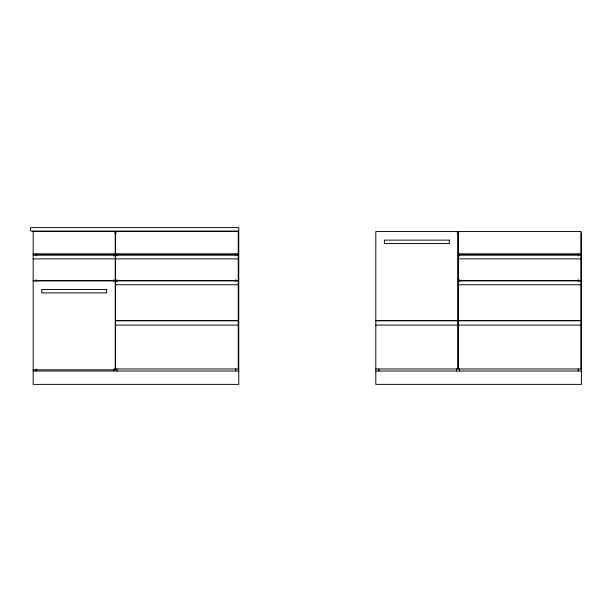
<?xml version="1.0" encoding="UTF-8"?>
<svg xmlns="http://www.w3.org/2000/svg" width="612" height="612" viewBox="0 0 612 612"><rect width="100%" height="100%" fill="white"/><g stroke="black" fill="none" stroke-linecap="round" stroke-linejoin="round"><path stroke-width="0.92" d="M238.757 231.045L30.6 231.045L30.6 227.618L238.757 227.618L238.757 384.382L33.17 384.382L33.17 231.045M33.17 231.558L115.232 231.558L115.232 254.691L33.17 254.691M114.452 233.103L116.364 233.103M457.095 233.103L459.008 233.103M33.17 253.835L115.232 253.835M115.576 253.835L238.244 253.835M458.22 253.835L580.887 253.835M33.17 255.028L115.232 255.028L115.232 280.556L33.17 280.556M33.17 258.884L115.232 258.884M115.576 258.884L238.244 258.884M458.22 258.884L580.887 258.884M33.17 280.9L115.232 280.9L115.232 369.816L33.17 369.816M115.576 284.756L238.244 284.756M458.22 284.756L580.887 284.756M375.814 320.474L457.875 320.474L457.875 231.558L375.814 231.558L375.814 384.382L581.4 384.382L581.4 233.103M375.814 320.818L457.875 320.818L457.875 368.959M115.576 325.102L238.244 325.102M375.814 325.102L457.875 325.102M458.22 325.102L580.887 325.102M114.635 368.959L238.757 368.959M375.814 368.959L581.4 368.959M33.17 371.017L238.757 371.017M375.814 371.017L581.4 371.017M580.887 368.959L580.887 320.818L458.22 320.818L458.22 368.959M578.317 254.003L578.317 255.9M578.317 279.653L578.317 281.558M578.317 368.959L578.317 371.017M459.589 254.003L459.589 255.9M459.589 279.653L459.589 281.558M459.589 368.959L459.589 371.017M456.506 368.959L456.506 371.017M378.897 368.959L378.897 371.017M238.244 368.959L238.244 320.818L115.576 320.818L115.576 368.959M235.674 254.003L235.674 255.9M235.674 279.653L235.674 281.558M235.674 368.959L235.674 371.017M116.946 254.003L116.946 255.9M116.946 279.653L116.946 281.558M116.946 368.959L116.946 371.017M113.863 254.003L113.863 255.9M113.863 279.653L113.863 281.558M113.863 368.959L113.863 371.017M36.253 254.003L36.253 255.9M36.253 279.653L36.253 281.558M36.253 368.959L36.253 371.017M238.244 231.558L115.576 231.558L115.576 254.691L238.244 254.691L238.244 231.558M580.887 231.558L458.22 231.558L458.22 254.691L580.887 254.691L580.887 231.558M449.307 240.126L384.382 240.126L384.382 243.553L449.307 243.553L449.307 240.126M238.244 255.028L115.576 255.028L115.576 280.556L238.244 280.556L238.244 255.028M580.887 255.028L458.22 255.028L458.22 280.556L580.887 280.556L580.887 255.028M238.244 280.9L115.576 280.9L115.576 320.474L238.244 320.474L238.244 280.9M580.887 280.9L458.22 280.9L458.22 320.474L580.887 320.474L580.887 280.9M106.664 289.468L41.738 289.468L41.738 292.896L106.664 292.896L106.664 289.468"/></g></svg>
